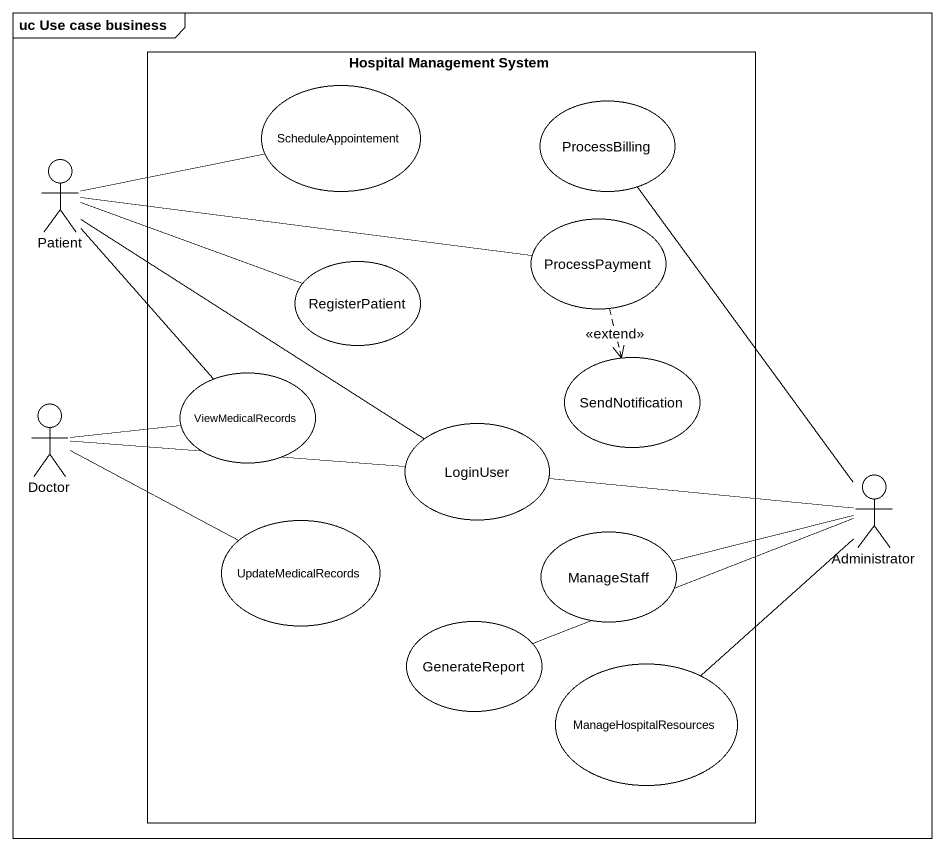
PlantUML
@startuml
mainframe uc Use case business
rectangle "Hospital Management System" as Hospital_Management_System {
  usecase ScheduleAppointement
  usecase ProcessBilling
  usecase RegisterPatient
  usecase ProcessPayment
  usecase ViewMedicalRecords
  usecase SendNotification
  usecase LoginUser
  usecase UpdateMedicalRecords
  usecase ManageStaff
  usecase GenerateReport
  usecase ManageHospitalResources
}
actor Patient
actor Doctor
actor Administrator
Patient -right- ScheduleAppointement
Patient -right- RegisterPatient
Patient -right- ProcessPayment
Patient -- ViewMedicalRecords
Patient -- LoginUser
ProcessPayment ..> SendNotification : <<extend>>
Doctor -right- ViewMedicalRecords
Doctor -right- LoginUser
Doctor -right- UpdateMedicalRecords
Administrator -up- ProcessBilling
Administrator -left- LoginUser
Administrator -left- ManageStaff
Administrator -left- GenerateReport
Administrator -- ManageHospitalResources
@enduml
